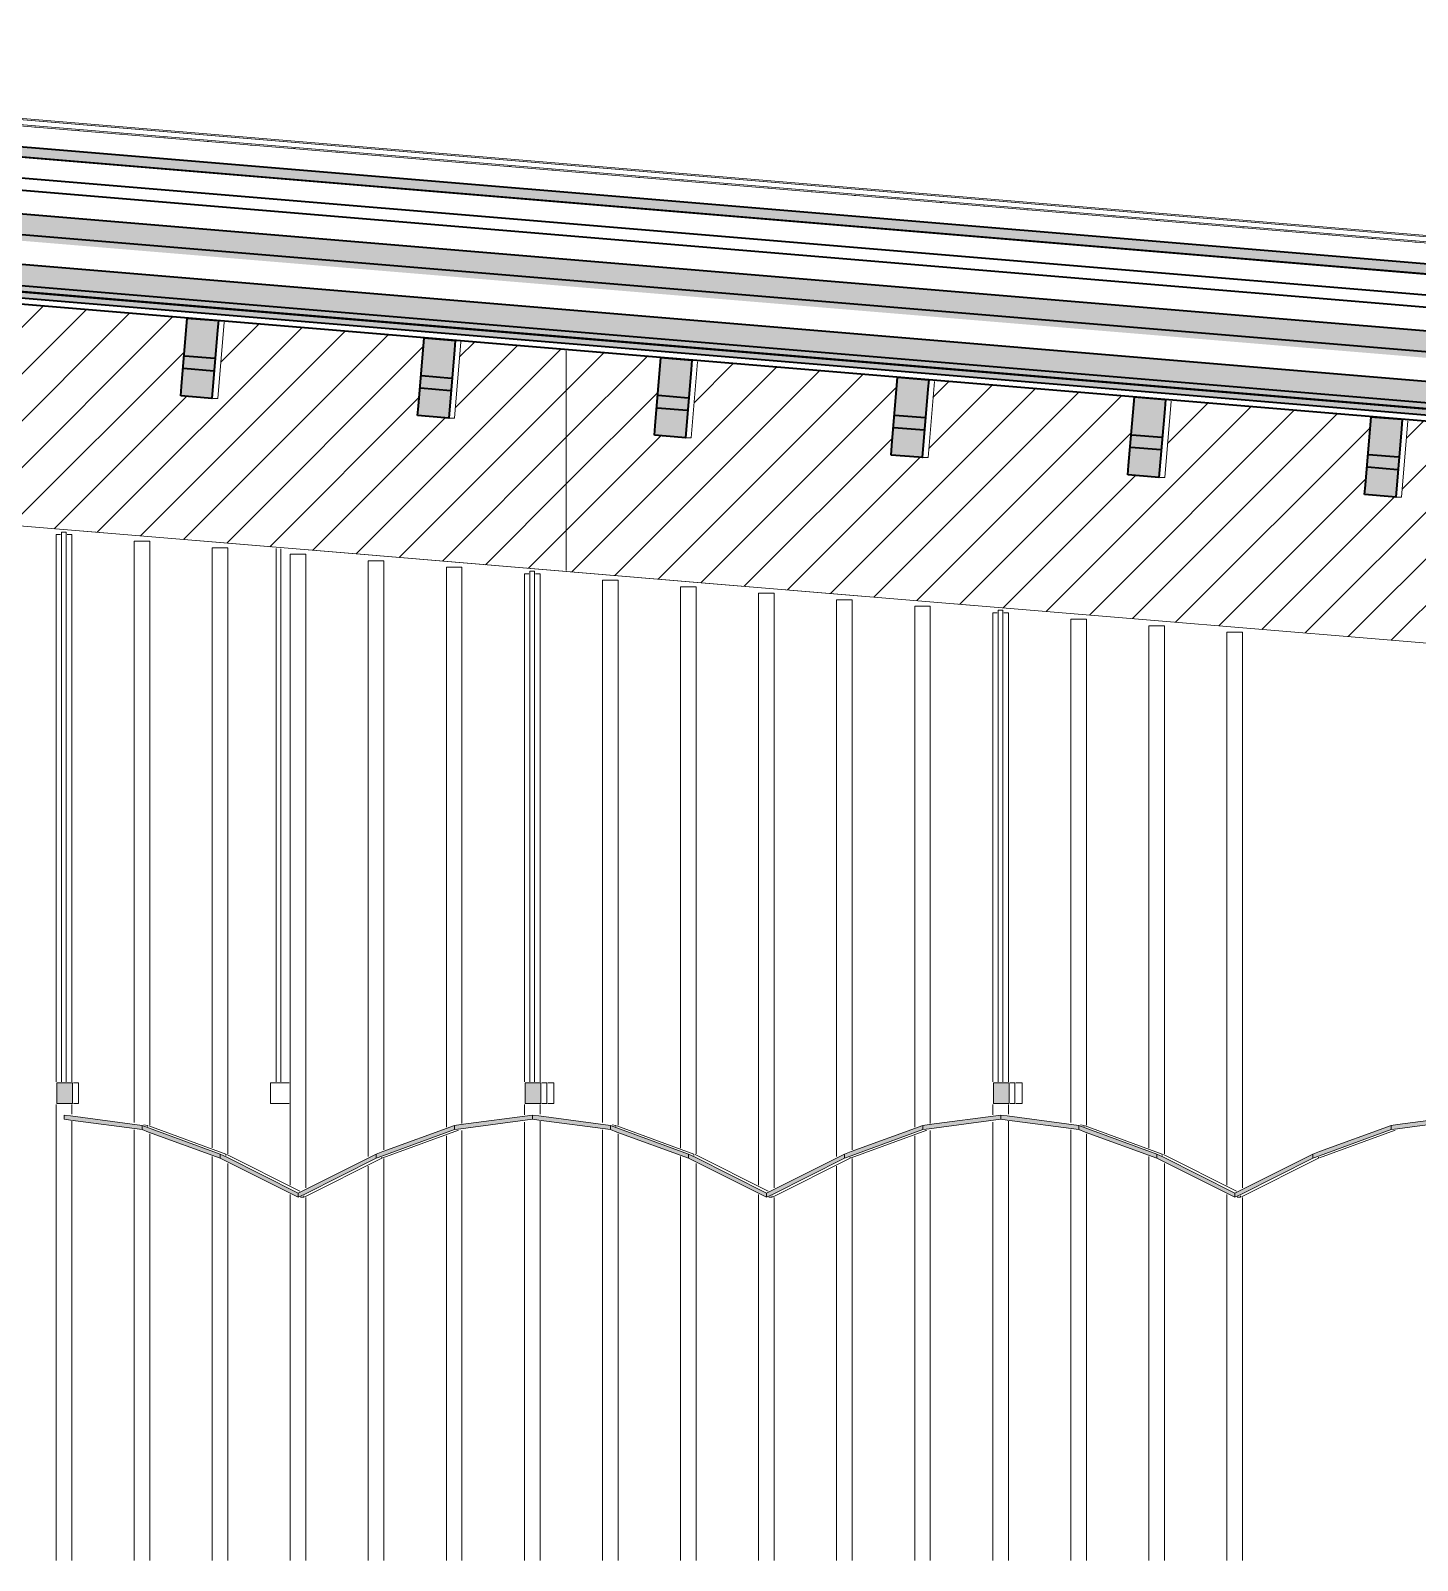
# Model space of a CAD drawing. Header units: millimetres. Extents: x 0 to 135734, y 0 to 59400.
# Drawn here: x 43837 to 46502, y 26902 to 29842 of the extents above; entities that cross this region are included whole.
import ezdxf

# ---------------------------------------------------------------- set-up
doc = ezdxf.new("R2010")
doc.units = ezdxf.units.MM
for name, color, linetype, lineweight in [('01_切断（構造・壁）', 7, 'Continuous', 35), ('02_切断（家具）', 8, 'Continuous', 18), ('05_断熱（仮）', 2, 'Continuous', 9), ('10_見えがかり', 7, 'Continuous', 13), ('11_見えがかり（家具）', 8, 'Continuous', 9), ('12_見えがかり（ガラス）', 5, 'Continuous', 9), ('14_鏡面', 8, 'Continuous', 9)]:
    doc.layers.add(name, color=color, linetype=linetype, lineweight=lineweight)

msp = doc.modelspace()

# ---------------------------------------------------------------- hatches: boundary and pattern name
at = {"layer": '01_切断（構造・壁）'}
msp.add_hatch(color=7, dxfattribs=at).paths.add_polyline_path([(54952.6, 28671.5), (54952, 28671.6), (53961.6, 28754.1), (53867, 28762), (43350.9, 29638.3), (43286.6, 29643.7), (42052.8, 29746.5), (42052.9, 29748.5), (42054.4, 29766.4), (43288.3, 29663.5), (43352.6, 29658.2), (53868.7, 28781.9), (53963.2, 28774), (54953.6, 28691.4), (54954.2, 28691.4), (54954, 28688.6)])
at = {"layer": '01_切断（構造・壁）', "true_color": 0xe9dcc4}
for points in [[(52330.6, 28631), (41767.1, 29511.3), (41768.1, 29523.2), (41854, 29516.1), (41868, 29514.9), (43679.6, 29363.9), (53703.6, 28528.6), (53702.6, 28516.7)], [(53704.3, 28513.6), (53703.6, 28504.6), (43679.6, 29339.9), (41868, 29490.9), (41854, 29492.1), (41768.1, 29499.2), (41767.1, 29487.3), (41765.1, 29487.5), (41767.1, 29511.3), (52332.5, 28630.9), (53704.6, 28516.5)], [(44125.4, 29140.3), (44126.9, 29158.4), (44137.8, 29289.7), (44145.1, 29289.1), (44197.6, 29284.8), (44196.1, 29266.6), (44185.1, 29135.3), (44177.9, 29135.9)], [(44580.3, 29102.3), (44581.9, 29120.5), (44592.8, 29251.8), (44600.1, 29251.2), (44652.6, 29246.8), (44651.1, 29228.7), (44640.1, 29097.4), (44632.9, 29098)], [(44131.8, 29217.3), (44191.6, 29212.3), (44189.6, 29188.4), (44129.8, 29193.4)], [(45035.3, 29064.4), (45036.8, 29082.5), (45047.8, 29213.9), (45055, 29213.3), (45107.6, 29208.9), (45106.1, 29190.8), (45095.1, 29059.4), (45087.9, 29060)], [(44586.8, 29179.3), (44646.6, 29174.4), (44644.6, 29150.5), (44584.8, 29155.5)], [(45490.3, 29026.5), (45491.8, 29044.6), (45502.8, 29176), (45510, 29175.4), (45562.6, 29171), (45561.1, 29152.9), (45550.1, 29021.5), (45542.9, 29022.1)], [(45041.8, 29141.4), (45101.6, 29136.4), (45099.6, 29112.6), (45039.8, 29117.6)], [(45945.3, 28988.6), (45946.8, 29006.7), (45957.8, 29138.1), (45965, 29137.5), (46017.6, 29133.1), (46016.1, 29115), (46005.1, 28983.6), (45997.9, 28984.2)], [(45496.8, 29103.5), (45556.5, 29098.5), (45554.6, 29074.7), (45494.8, 29079.7)], [(46400.3, 28950.7), (46401.8, 28968.8), (46412.8, 29100.2), (46420, 29099.6), (46472.6, 29095.2), (46471.1, 29077), (46460.1, 28945.7), (46452.9, 28946.3)], [(45951.7, 29065.6), (46011.5, 29060.6), (46009.6, 29036.8), (45949.8, 29041.8)], [(46406.7, 29027.7), (46466.5, 29022.7), (46464.5, 28998.9), (46404.8, 29003.8)]]:
    msp.add_hatch(color=8, dxfattribs=at).paths.add_polyline_path(points)
at = {"layer": '02_切断（家具）'}
for points in [[(43891.1, 27780), (43887.1, 27780), (43887.1, 27785.4), (43887.1, 27820), (43891.1, 27820), (43917.1, 27820), (43917.1, 27814.6), (43917.1, 27780)], [(44791.1, 27780), (44787.1, 27780), (44787.1, 27785.4), (44787.1, 27820), (44791.1, 27820), (44817.1, 27820), (44817.1, 27814.6), (44817.1, 27780)], [(45691.1, 27780), (45687.1, 27780), (45687.1, 27785.4), (45687.1, 27820), (45691.1, 27820), (45717.1, 27820), (45717.1, 27814.6), (45717.1, 27780)], [(43913.6, 27748.3), (43901.1, 27750), (43901.1, 27750.7), (43901.1, 27758), (43913.6, 27756.3), (44051.1, 27737.9), (44051.1, 27737.2), (44051.1, 27729.9)], [(44663.5, 27731.6), (44651, 27729.9), (44651, 27730.6), (44651, 27737.9), (44663.5, 27739.6), (44801, 27758), (44801, 27757.3), (44801, 27750)], [(44813.5, 27748.3), (44801, 27750), (44801, 27750.7), (44801, 27758), (44813.5, 27756.3), (44951, 27737.9), (44951, 27737.2), (44951, 27729.9)], [(45563.5, 27731.6), (45551, 27729.9), (45551, 27730.6), (45551, 27737.9), (45563.5, 27739.6), (45701, 27758), (45701, 27757.3), (45701, 27750)], [(45713.5, 27748.3), (45701, 27750), (45701, 27750.7), (45701, 27758), (45713.5, 27756.3), (45851, 27737.9), (45851, 27737.2), (45851, 27729.9)], [(46463.5, 27731.6), (46451, 27729.9), (46451, 27730.6), (46451, 27737.9), (46463.5, 27739.6), (46601, 27758), (46601, 27757.3), (46601, 27750)], [(44063.5, 27725.3), (44051.1, 27729.9), (44051.1, 27730.6), (44051.1, 27737.9), (44063.5, 27733.3), (44201.1, 27683), (44201.1, 27682.3), (44201.1, 27675)], [(44513.5, 27679.6), (44501, 27675), (44501, 27675.7), (44501, 27683), (44513.5, 27687.6), (44651, 27737.9), (44651, 27737.2), (44651, 27729.9)], [(44963.5, 27725.3), (44951, 27729.9), (44951, 27730.6), (44951, 27737.9), (44963.5, 27733.3), (45101, 27683), (45101, 27682.3), (45101, 27675)], [(45413.5, 27679.6), (45401, 27675), (45401, 27675.7), (45401, 27683), (45413.5, 27687.6), (45551, 27737.9), (45551, 27737.2), (45551, 27729.9)], [(45863.5, 27725.3), (45851, 27729.9), (45851, 27730.6), (45851, 27737.9), (45863.5, 27733.3), (46001, 27683), (46001, 27682.3), (46001, 27675)], [(46313.5, 27679.6), (46301, 27675), (46301, 27675.7), (46301, 27683), (46313.5, 27687.6), (46451, 27737.9), (46451, 27737.2), (46451, 27729.9)], [(44213.5, 27668.8), (44201.1, 27675), (44201.1, 27675.7), (44201.1, 27683), (44213.5, 27676.8), (44351.1, 27608), (44351.1, 27607.3), (44351.1, 27600)], [(44363.5, 27606.2), (44351.1, 27600), (44351.1, 27600.7), (44351.1, 27608), (44363.5, 27614.2), (44501, 27683), (44501, 27682.3), (44501, 27675)], [(45113.5, 27668.8), (45101, 27675), (45101, 27675.7), (45101, 27683), (45113.5, 27676.8), (45251, 27608), (45251, 27607.3), (45251, 27600)], [(45263.5, 27606.2), (45251, 27600), (45251, 27600.7), (45251, 27608), (45263.5, 27614.2), (45401, 27683), (45401, 27682.3), (45401, 27675)], [(46013.5, 27668.8), (46001, 27675), (46001, 27675.7), (46001, 27683), (46013.5, 27676.8), (46151, 27608), (46151, 27607.3), (46151, 27600)], [(46163.5, 27606.2), (46151, 27600), (46151, 27600.7), (46151, 27608), (46163.5, 27614.2), (46301, 27683), (46301, 27682.3), (46301, 27675)]]:
    msp.add_hatch(color=8, dxfattribs=at).paths.add_polyline_path(points)
at = {"layer": '05_断熱（仮）', "true_color": 0xf3d98b}
for points in [[(43674.2, 29450.4), (41862.7, 29601.3), (41848.7, 29602.5), (41770.9, 29609), (41775.2, 29660.6), (52342.7, 28780), (53600, 28675.2), (53600, 28623.2)], [(52342.7, 28683), (53600, 28578.2), (53600, 28537.2), (43679.6, 29363.9), (41868, 29514.9), (41854, 29516.1), (41771.8, 29522.9), (41775.2, 29563.6)], [(44131.8, 29217.3), (44135.5, 29261.9), (44195.3, 29257), (44191.6, 29212.3)], [(44586.8, 29179.3), (44590.5, 29224), (44650.3, 29219), (44646.6, 29174.4)], [(45041.8, 29141.4), (45045.5, 29186.1), (45105.3, 29181.1), (45101.6, 29136.4)], [(45496.8, 29103.5), (45500.5, 29148.2), (45560.3, 29143.2), (45556.5, 29098.5)], [(45951.7, 29065.6), (45955.5, 29110.3), (46015.3, 29105.3), (46011.5, 29060.6)], [(46406.7, 29027.7), (46410.5, 29072.4), (46470.3, 29067.4), (46466.5, 29022.7)]]:
    msp.add_hatch(color=8, dxfattribs=at).paths.add_polyline_path(points)
at = {"layer": '14_鏡面', "true_color": 0xdce5ee}
h = msp.add_hatch(dxfattribs=at)
h.set_pattern_fill('ANSI31', scale=20)
h.paths.add_polyline_path([(41860.1, 29822.3), (41860.1, 29822.3), (42110.6, 29801.5), (42611.6, 29759.7), (42862.1, 29738.8), (43112.6, 29718), (43363.1, 29697.1), (43613.6, 29676.2), (43864.1, 29655.3), (44114.6, 29634.5), (44615.6, 29592.7), (44866.1, 29571.8), (45116.6, 29551), (45367.1, 29530.1), (45617.6, 29509.2), (45868.1, 29488.3), (45868.1, 29488.3), (45617.6, 29509.2), (45367.1, 29530.1), (45116.6, 29551), (44866.1, 29571.8), (44866.1, 29571.8), (41860.1, 29822.3)])
h = msp.add_hatch(dxfattribs=at)
h.set_pattern_fill('ANSI31', scale=20)
h.paths.add_polyline_path([(45868.1, 29488.3), (46118.6, 29467.5), (46369.1, 29446.6), (46619.6, 29425.7), (46870.1, 29404.8), (47120.6, 29384), (47371.1, 29363.1), (47621.6, 29342.2), (47872.1, 29321.3), (48122.6, 29300.5), (48373.1, 29279.6), (48623.6, 29258.7), (48874.1, 29237.8), (49124.6, 29217), (49375.1, 29196.1), (49876.1, 29154.3), (50126.6, 29133.5), (50377.1, 29112.6), (50627.6, 29091.7), (50878.1, 29070.8), (51379.1, 29029.1), (51629.6, 29008.2), (51880.1, 28987.3), (51880.1, 28987.3), (51880.1, 28987.3), (44866.1, 29571.8), (44866.1, 29571.8), (45116.6, 29551), (45367.1, 29530.1), (45617.6, 29509.2), (45868.1, 29488.3)])
h = msp.add_hatch(dxfattribs=at)
h.set_pattern_fill('ANSI31', scale=20)
h.paths.add_polyline_path([(42611.6, 28990.7), (42361.1, 29011.6), (42110.6, 29032.5), (41860.1, 29053.4), (41860.1, 29329.1), (41921.4, 29324.9), (41933.8, 29473.3), (42316.4, 29441.4), (42303.8, 29291.9), (42363.6, 29286.9), (42376.4, 29286.9), (42388.7, 29435.4), (42771.4, 29403.5), (42758.8, 29254), (42818.6, 29249), (42831.3, 29249), (42843.7, 29397.5), (43226.4, 29365.6), (43213.8, 29216.1), (43273.6, 29211.1), (43286.3, 29211.1), (43298.7, 29359.5), (43681.4, 29327.7), (43668.8, 29178.2), (43728.6, 29173.2), (43741.3, 29173.2), (43753.6, 29321.6), (44136.4, 29289.7), (44123.8, 29140.3), (44183.6, 29135.3), (44196.2, 29135.3), (44208.6, 29283.7), (44591.4, 29251.8), (44578.8, 29102.3), (44638.6, 29097.4), (44651.2, 29097.4), (44663.6, 29245.8), (44866.1, 29228.9), (44866.1, 28802.8), (44615.6, 28823.7), (44365.1, 28844.6), (44114.6, 28865.5), (43864.1, 28886.3), (43613.6, 28907.2), (43363.1, 28928.1), (43112.6, 28949), (42862.1, 28969.8)])
h = msp.add_hatch(dxfattribs=at)
h.set_pattern_fill('ANSI31', scale=20)
h.paths.add_polyline_path([(51629.6, 28238), (51596.4, 28240.9), (51592.9, 28242), (51410.7, 28257.3), (51379.1, 28260), (51128.6, 28280.9), (50878.1, 28301.8), (50627.6, 28322.7), (50377.1, 28343.5), (50126.6, 28364.4), (49876.1, 28385.3), (49625.6, 28406.2), (49375.1, 28427), (49124.6, 28447.9), (48874.1, 28468.8), (48623.6, 28489.7), (48373.1, 28510.6), (48122.6, 28531.4), (47872.1, 28552.3), (47621.6, 28573.2), (47371.1, 28594.1), (47120.6, 28614.9), (46870.1, 28635.8), (46619.6, 28656.7), (46118.6, 28698.4), (45868.1, 28719.3), (45617.6, 28740.2), (45367.1, 28761.1), (45116.6, 28782), (44866.1, 28802.8), (44866.1, 29228.9), (45046.4, 29213.9), (45033.8, 29064.4), (45093.6, 29059.4), (45106.2, 29059.4), (45118.6, 29207.9), (45501.4, 29176), (45488.8, 29026.5), (45548.6, 29021.5), (45561.2, 29021.5), (45573.5, 29170), (45956.4, 29138.1), (45943.8, 28988.6), (46003.6, 28983.6), (46016.1, 28983.6), (46028.5, 29132.1), (46411.4, 29100.2), (46398.8, 28950.7), (46458.6, 28945.7), (46471.1, 28945.7), (46483.5, 29094.2), (46866.4, 29062.2), (46853.8, 28912.8), (46913.6, 28907.8), (46926.1, 28907.8), (46938.4, 29056.2), (47321.5, 29024.3), (47308.8, 28874.8), (47368.6, 28869.9), (47381, 28869.9), (47393.4, 29018.3), (47776.5, 28986.4), (47763.8, 28836.9), (47823.6, 28831.9), (47836, 28831.9), (47848.4, 28980.4), (48231.5, 28948.5), (48218.8, 28799), (48278.6, 28794), (48291, 28794), (48303.3, 28942.5), (48686.5, 28910.6), (48673.8, 28761.1), (48733.6, 28756.1), (48745.9, 28756.1), (48758.3, 28904.6), (49141.5, 28872.7), (49128.8, 28723.2), (49188.6, 28718.2), (49200.9, 28718.2), (49213.3, 28866.7), (49596.5, 28834.7), (49583.8, 28685.3), (49643.6, 28680.3), (49655.9, 28680.3), (49668.2, 28828.8), (50051.5, 28796.8), (50038.8, 28647.3), (50098.6, 28642.4), (50110.8, 28642.4), (50123.2, 28790.8), (50506.5, 28758.9), (50493.8, 28609.4), (50553.6, 28604.4), (50565.8, 28604.4), (50578.2, 28752.9), (50961.5, 28721), (50948.8, 28571.5), (51008.6, 28566.5), (51020.8, 28566.5), (51033.1, 28715), (51416.5, 28683.1), (51403.8, 28533.6), (51463.6, 28528.6), (51475.7, 28528.6), (51488.1, 28677.1), (51859.7, 28646.1), (51859.3, 28644.4), (51824.2, 28506.1), (51820.6, 28363.5), (51849.9, 28223.8), (51870.8, 28153.4), (51716.1, 28202.7)])

# ---------------------------------------------------------------- linework, layer by layer
at = {"layer": '01_切断（構造・壁）'}
for points in [[(41848.7, 29699.5), (41762.8, 29706.7), (41763.6, 29717.3), (41768.1, 29770.2), (41854, 29763.1), (41868, 29761.9), (43679.6, 29610.9), (53707.9, 28775.3), (53707.9, 28775.3), (54869, 28678.5), (55108.1, 28658.6), (55107.2, 28648), (55102.8, 28595), (54863.7, 28614.9), (53702.6, 28711.7), (53702.6, 28711.7), (43674.2, 29547.4), (41862.7, 29698.3), (41848.7, 29699.5)], [(54952.6, 28671.5), (54952, 28671.6), (53961.6, 28754.1), (53867, 28762), (43350.9, 29638.3), (43286.6, 29643.7), (42052.8, 29746.5), (42052.9, 29748.5), (42054.4, 29766.4), (43288.3, 29663.5), (43352.6, 29658.2), (53868.7, 28781.9), (53963.2, 28774), (54953.6, 28691.4), (54954.2, 28691.4), (54954, 28688.6), (54952.6, 28671.5)], [(41768, 29729.7), (41768.1, 29730.2), (41854, 29723.1), (41868, 29721.9), (43679.6, 29570.9), (53707.9, 28735.3), (53707.9, 28735.3), (54869, 28638.5), (55103.8, 28618.9)], [(52342.7, 28780), (53715, 28665.7), (53713.5, 28647.6), (53702.6, 28516.7), (52330.6, 28631), (41762.8, 29511.7), (41764.3, 29529.7), (41775.2, 29660.6), (52342.7, 28780)], [(41775.1, 29620.1), (41775.2, 29620.6), (52342.7, 28740)], [(41775.1, 29563.1), (41775.2, 29563.6), (52342.7, 28683)], [(41768, 29522.7), (41768.1, 29523.2), (41854, 29516.1), (41868, 29514.9), (43679.6, 29363.9), (53702.6, 28528.7)], [(52332.5, 28630.9), (53704.6, 28516.5), (53704.3, 28513.6), (53702.6, 28492.7), (52330.6, 28607), (41762.8, 29487.7), (41763, 29490.6), (41764.7, 29511.5), (52332.5, 28630.9)], [(41768, 29498.7), (41768.1, 29499.2), (41854, 29492.1), (41868, 29490.9), (43679.6, 29339.9), (53702.6, 28504.7)], [(44125.4, 29140.3), (44126.9, 29158.4), (44137.8, 29289.7), (44145.1, 29289.1), (44197.6, 29284.8), (44196.1, 29266.6), (44185.1, 29135.3), (44177.9, 29135.9), (44125.4, 29140.3)], [(44125.4, 29140.3), (44126.9, 29158.4), (44137.8, 29289.7), (44145.1, 29289.1), (44197.6, 29284.8), (44196.1, 29266.6), (44185.1, 29135.3), (44177.9, 29135.9), (44125.4, 29140.3)], [(44580.3, 29102.3), (44581.9, 29120.5), (44592.8, 29251.8), (44600.1, 29251.2), (44652.6, 29246.8), (44651.1, 29228.7), (44640.1, 29097.4), (44632.9, 29098), (44580.3, 29102.3)], [(44580.3, 29102.3), (44581.9, 29120.5), (44592.8, 29251.8), (44600.1, 29251.2), (44652.6, 29246.8), (44651.1, 29228.7), (44640.1, 29097.4), (44632.9, 29098), (44580.3, 29102.3)], [(44132.8, 29217.2), (44190.6, 29212.4)], [(45035.3, 29064.4), (45036.8, 29082.5), (45047.8, 29213.9), (45055, 29213.3), (45107.6, 29208.9), (45106.1, 29190.8), (45095.1, 29059.4), (45087.9, 29060), (45035.3, 29064.4)], [(45035.3, 29064.4), (45036.8, 29082.5), (45047.8, 29213.9), (45055, 29213.3), (45107.6, 29208.9), (45106.1, 29190.8), (45095.1, 29059.4), (45087.9, 29060), (45035.3, 29064.4)], [(44130.8, 29193.3), (44188.6, 29188.5)], [(44587.8, 29179.3), (44645.6, 29174.4)], [(45490.3, 29026.5), (45491.8, 29044.6), (45502.8, 29176), (45510, 29175.4), (45562.6, 29171), (45561.1, 29152.9), (45550.1, 29021.5), (45542.9, 29022.1), (45490.3, 29026.5)], [(45490.3, 29026.5), (45491.8, 29044.6), (45502.8, 29176), (45510, 29175.4), (45562.6, 29171), (45561.1, 29152.9), (45550.1, 29021.5), (45542.9, 29022.1), (45490.3, 29026.5)], [(44585.8, 29155.4), (44643.6, 29150.6)], [(45042.8, 29141.3), (45100.6, 29136.5)], [(45945.3, 28988.6), (45946.8, 29006.7), (45957.8, 29138.1), (45965, 29137.5), (46017.6, 29133.1), (46016.1, 29115), (46005.1, 28983.6), (45997.9, 28984.2), (45945.3, 28988.6)], [(45945.3, 28988.6), (45946.8, 29006.7), (45957.8, 29138.1), (45965, 29137.5), (46017.6, 29133.1), (46016.1, 29115), (46005.1, 28983.6), (45997.9, 28984.2), (45945.3, 28988.6)], [(45040.8, 29117.5), (45098.6, 29112.7)], [(45495.8, 29079.6), (45553.6, 29074.8)], [(45497.7, 29103.4), (45555.5, 29098.6)], [(46400.3, 28950.7), (46401.8, 28968.8), (46412.8, 29100.2), (46420, 29099.6), (46472.6, 29095.2), (46471.1, 29077), (46460.1, 28945.7), (46452.9, 28946.3), (46400.3, 28950.7)], [(46400.3, 28950.7), (46401.8, 28968.8), (46412.8, 29100.2), (46420, 29099.6), (46472.6, 29095.2), (46471.1, 29077), (46460.1, 28945.7), (46452.9, 28946.3), (46400.3, 28950.7)], [(45952.7, 29065.5), (46010.5, 29060.7)], [(45950.8, 29041.7), (46008.6, 29036.9)], [(46407.7, 29027.6), (46465.5, 29022.8)], [(46405.7, 29003.8), (46463.5, 28998.9)]]:
    msp.add_lwpolyline(points, dxfattribs=at)
at = {"layer": '02_切断（家具）'}
for points in [[(43891.1, 27780), (43887.1, 27780), (43887.1, 27785.4), (43887.1, 27820), (43891.1, 27820), (43917.1, 27820), (43917.1, 27814.6), (43917.1, 27780), (43891.1, 27780)], [(44791.1, 27780), (44787.1, 27780), (44787.1, 27785.4), (44787.1, 27820), (44791.1, 27820), (44817.1, 27820), (44817.1, 27814.6), (44817.1, 27780), (44791.1, 27780)], [(45691.1, 27780), (45687.1, 27780), (45687.1, 27785.4), (45687.1, 27820), (45691.1, 27820), (45717.1, 27820), (45717.1, 27814.6), (45717.1, 27780), (45691.1, 27780)], [(43913.6, 27748.3), (43901.1, 27750), (43901.1, 27750.7), (43901.1, 27758), (43913.6, 27756.3), (44051.1, 27737.9), (44051.1, 27737.2), (44051.1, 27729.9), (43913.6, 27748.3)], [(44663.5, 27731.6), (44651, 27729.9), (44651, 27730.6), (44651, 27737.9), (44663.5, 27739.6), (44801, 27758), (44801, 27757.3), (44801, 27750), (44663.5, 27731.6)], [(44813.5, 27748.3), (44801, 27750), (44801, 27750.7), (44801, 27758), (44813.5, 27756.3), (44951, 27737.9), (44951, 27737.2), (44951, 27729.9), (44813.5, 27748.3)], [(45563.5, 27731.6), (45551, 27729.9), (45551, 27730.6), (45551, 27737.9), (45563.5, 27739.6), (45701, 27758), (45701, 27757.3), (45701, 27750), (45563.5, 27731.6)], [(45713.5, 27748.3), (45701, 27750), (45701, 27750.7), (45701, 27758), (45713.5, 27756.3), (45851, 27737.9), (45851, 27737.2), (45851, 27729.9), (45713.5, 27748.3)], [(46463.5, 27731.6), (46451, 27729.9), (46451, 27730.6), (46451, 27737.9), (46463.5, 27739.6), (46601, 27758), (46601, 27757.3), (46601, 27750), (46463.5, 27731.6)], [(44063.5, 27725.3), (44051.1, 27729.9), (44051.1, 27730.6), (44051.1, 27737.9), (44063.5, 27733.3), (44201.1, 27683), (44201.1, 27682.3), (44201.1, 27675), (44063.5, 27725.3)], [(44513.5, 27679.6), (44501, 27675), (44501, 27675.7), (44501, 27683), (44513.5, 27687.6), (44651, 27737.9), (44651, 27737.2), (44651, 27729.9), (44513.5, 27679.6)], [(44963.5, 27725.3), (44951, 27729.9), (44951, 27730.6), (44951, 27737.9), (44963.5, 27733.3), (45101, 27683), (45101, 27682.3), (45101, 27675), (44963.5, 27725.3)], [(45413.5, 27679.6), (45401, 27675), (45401, 27675.7), (45401, 27683), (45413.5, 27687.6), (45551, 27737.9), (45551, 27737.2), (45551, 27729.9), (45413.5, 27679.6)], [(45863.5, 27725.3), (45851, 27729.9), (45851, 27730.6), (45851, 27737.9), (45863.5, 27733.3), (46001, 27683), (46001, 27682.3), (46001, 27675), (45863.5, 27725.3)], [(46313.5, 27679.6), (46301, 27675), (46301, 27675.7), (46301, 27683), (46313.5, 27687.6), (46451, 27737.9), (46451, 27737.2), (46451, 27729.9), (46313.5, 27679.6)], [(44213.5, 27668.8), (44201.1, 27675), (44201.1, 27675.7), (44201.1, 27683), (44213.5, 27676.8), (44351.1, 27608), (44351.1, 27607.3), (44351.1, 27600), (44213.5, 27668.8)], [(44363.5, 27606.2), (44351.1, 27600), (44351.1, 27600.7), (44351.1, 27608), (44363.5, 27614.2), (44501, 27683), (44501, 27682.3), (44501, 27675), (44363.5, 27606.2)], [(45113.5, 27668.8), (45101, 27675), (45101, 27675.7), (45101, 27683), (45113.5, 27676.8), (45251, 27608), (45251, 27607.3), (45251, 27600), (45113.5, 27668.8)], [(45263.5, 27606.2), (45251, 27600), (45251, 27600.7), (45251, 27608), (45263.5, 27614.2), (45401, 27683), (45401, 27682.3), (45401, 27675), (45263.5, 27606.2)], [(46013.5, 27668.8), (46001, 27675), (46001, 27675.7), (46001, 27683), (46013.5, 27676.8), (46151, 27608), (46151, 27607.3), (46151, 27600), (46013.5, 27668.8)], [(46163.5, 27606.2), (46151, 27600), (46151, 27600.7), (46151, 27608), (46163.5, 27614.2), (46301, 27683), (46301, 27682.3), (46301, 27675), (46163.5, 27606.2)]]:
    msp.add_lwpolyline(points, dxfattribs=at)
at = {"layer": '10_見えがかり'}
for points in [[(41777.2, 29829.2), (53705, 28835.3), (53702, 28798.7)], [(41791.8, 29830.1), (41791.8, 29830.3), (41792.8, 29830.3), (53731.1, 28835.3), (53728, 28797.5)], [(44208.5, 29281.7), (44196.2, 29135.3)], [(44663.4, 29243.8), (44651.2, 29097.4)], [(44866.1, 28804.8), (44866.1, 29226.9)], [(45118.4, 29205.9), (45106.2, 29059.4)], [(45573.4, 29168), (45561.2, 29021.5)], [(44196.2, 29135.3), (44187.2, 29135.3)], [(46028.3, 29130.1), (46016.1, 28983.6)], [(44651.2, 29097.4), (44642.1, 29097.4)], [(46483.3, 29092.2), (46471.1, 28945.7)], [(41717.6, 29065.2), (41880.5, 29051.6), (42528, 28997.7), (43175.5, 28943.7), (43823, 28889.8), (44470.5, 28835.8), (45118, 28781.8), (45765.5, 28727.9), (46413, 28673.9), (47060.5, 28619.9), (47708, 28566), (48355.5, 28512), (49003, 28458.1), (49650.5, 28404.1), (50298, 28350.1), (50945.5, 28296.2), (51592.9, 28242), (52189, 28051.9), (52798.3, 28223.2), (53447.6, 28244.9), (53564.4, 28248.8)], [(53564.4, 28248.8), (53447.9, 28244.9), (52798.5, 28223.2), (52189.1, 28051.9), (52188.9, 28051.9), (51592.7, 28242), (50945.2, 28296.2), (50297.7, 28350.1), (49650.3, 28404.1), (49002.8, 28458.1), (48355.3, 28512), (47707.8, 28566), (47060.3, 28619.9), (46412.8, 28673.9), (45765.3, 28727.9), (45117.8, 28781.8), (44470.3, 28835.8), (43822.8, 28889.8), (43175.3, 28943.7), (42527.8, 28997.7), (41880.3, 29051.6), (41717.6, 29065.2)], [(45106.2, 29059.4), (45097.1, 29059.4)], [(45561.2, 29021.5), (45552.1, 29021.5)], [(46016.1, 28983.6), (46007.1, 28983.6)], [(46471.1, 28945.7), (46462.1, 28945.7)]]:
    msp.add_lwpolyline(points, dxfattribs=at)
at = {"layer": '11_見えがかり（家具）'}
for points in [[(43885.6, 27822), (43885.6, 28873.5), (43893.8, 28873.5)], [(43895.8, 27822), (43895.8, 28878.5), (43904.8, 28878.5)], [(43904.8, 28878.5), (43904.8, 27822)], [(43906.8, 28873.5), (43915.6, 28873.5)], [(43915.6, 28873.5), (43915.6, 27822)], [(44035.6, 27743.4), (44035.6, 28861), (44065.6, 28861)], [(44065.6, 28861), (44065.6, 27738.5)], [(44185.6, 27694.7), (44185.6, 28848.4), (44215.6, 28848.4)], [(44215.6, 28848.4), (44215.6, 27683.2)], [(44308.3, 27822), (44308.3, 28847)], [(44317.4, 28846.3), (44317.4, 27822)], [(44335.6, 27623.2), (44335.6, 28835.9), (44365.6, 28835.9)], [(44365.6, 28835.9), (44365.6, 27618)], [(44485.6, 27678), (44485.6, 28823.4), (44515.6, 28823.4)], [(44515.6, 28823.4), (44515.6, 27690.8)], [(44635.6, 27734.7), (44635.6, 28810.9), (44665.6, 28810.9)], [(44665.6, 28810.9), (44665.6, 27742)], [(44785.6, 27822), (44785.6, 28798.4), (44793.8, 28798.4)], [(44795.8, 27822), (44795.8, 28803.4), (44804.8, 28803.4)], [(44804.8, 28803.4), (44804.8, 27822)], [(44806.8, 28798.4), (44815.6, 28798.4)], [(44815.6, 28798.4), (44815.6, 27822)], [(44935.6, 27743.4), (44935.6, 28785.9), (44965.6, 28785.9)], [(44965.6, 28785.9), (44965.6, 27738.5)], [(45085.6, 27694.6), (45085.6, 28773.4), (45115.6, 28773.4)], [(45115.6, 28773.4), (45115.6, 27683.2)], [(45235.6, 27623.2), (45235.6, 28760.9), (45265.6, 28760.9)], [(45265.6, 28760.9), (45265.6, 27618)], [(45385.6, 27678), (45385.6, 28748.4), (45415.6, 28748.4)], [(45415.6, 28748.4), (45415.6, 27690.8)], [(45535.6, 27734.7), (45535.6, 28735.9), (45565.6, 28735.9)], [(45565.6, 28735.9), (45565.6, 27742)], [(45695.8, 27822), (45695.8, 28728.3), (45704.8, 28728.3)], [(45704.8, 28728.3), (45704.8, 27822)], [(45685.6, 27822), (45685.6, 28723.3), (45693.8, 28723.3)], [(45706.8, 28723.3), (45715.6, 28723.3)], [(45715.6, 28723.3), (45715.6, 27822)], [(45835.6, 27743.4), (45835.6, 28710.8), (45865.6, 28710.8)], [(45865.6, 28710.8), (45865.6, 27738.5)], [(45985.6, 27694.6), (45985.6, 28698.3), (46015.6, 28698.3)], [(46015.6, 28698.3), (46015.6, 27683.2)], [(46135.6, 27623.2), (46135.6, 28685.8), (46165.6, 28685.8)], [(46165.6, 28685.8), (46165.6, 27618)], [(43919.1, 27820), (43928.4, 27820), (43928.4, 27780), (43919.1, 27780)], [(44297.6, 27820), (44333.6, 27820)], [(44333.6, 27780), (44297.6, 27780), (44297.6, 27820)], [(44819.1, 27820), (44828.4, 27820), (44828.4, 27780), (44819.1, 27780)], [(44830.4, 27820), (44842.1, 27820), (44842.1, 27780), (44830.4, 27780)], [(45719.1, 27820), (45728.3, 27820), (45728.3, 27780), (45719.1, 27780)], [(45730.3, 27820), (45741.9, 27820), (45741.9, 27780), (45730.3, 27780)], [(43885.6, 26902), (43885.6, 27778)], [(43915.6, 27778), (43915.6, 27759.5)], [(44785.6, 27758.1), (44785.6, 27778)], [(44815.6, 27778), (44815.6, 27759.5)], [(45685.6, 27758.1), (45685.6, 27778)], [(45715.6, 27778), (45715.6, 27759.5)], [(43915.6, 27745.9), (43915.6, 26902)], [(44035.6, 26902), (44035.6, 27729.8)], [(44054.2, 27738.9), (44061.6, 27737.9), (44061.6, 27736.2)], [(44063.6, 27737.2), (44211.6, 27683), (44211.6, 27680)], [(44658.9, 27728.9), (44513.6, 27675.7)], [(44665.6, 27728.4), (44665.6, 26902)], [(44785.6, 26902), (44785.6, 27744.5)], [(44815.6, 27745.9), (44815.6, 26902)], [(44935.6, 26902), (44935.6, 27729.8)], [(44954.2, 27738.9), (44961.5, 27737.9), (44961.5, 27736.2)], [(44963.5, 27737.2), (45111.5, 27683), (45111.5, 27680)], [(45558.8, 27728.9), (45413.5, 27675.7)], [(45565.6, 27728.4), (45565.6, 26902)], [(45685.6, 26902), (45685.6, 27744.5)], [(45715.6, 27745.9), (45715.6, 26902)], [(45835.6, 26902), (45835.6, 27729.8)], [(45854.2, 27738.9), (45861.5, 27737.9), (45861.5, 27736.2)], [(45863.5, 27737.2), (46011.5, 27683), (46011.5, 27680)], [(46458.8, 27728.9), (46313.4, 27675.7)], [(44065.6, 27722.1), (44065.6, 26902)], [(44635.6, 26902), (44635.6, 27718.3)], [(44965.6, 27722.1), (44965.6, 26902)], [(45535.6, 26902), (45535.6, 27718.3)], [(45865.6, 27722.1), (45865.6, 26902)], [(44185.6, 26902), (44185.6, 27678.2)], [(44213.6, 27682), (44354.1, 27611.7)], [(44511.6, 27676.7), (44511.6, 27675), (44363.6, 27601)], [(44515.6, 27674.4), (44515.6, 26902)], [(45085.6, 26902), (45085.6, 27678.2)], [(45113.5, 27682), (45254, 27611.7)], [(45411.5, 27676.7), (45411.5, 27675), (45263.5, 27601)], [(45415.6, 27674.4), (45415.6, 26902)], [(45985.6, 26902), (45985.6, 27678.2)], [(46013.5, 27682), (46154, 27611.7)], [(46311.4, 27676.7), (46311.4, 27675), (46163.5, 27601)], [(44215.6, 27665), (44215.6, 26902)], [(44485.6, 26902), (44485.6, 27659.8)], [(45115.6, 27665), (45115.6, 26902)], [(45385.6, 26902), (45385.6, 27659.8)], [(46015.6, 27665), (46015.6, 26902)], [(44335.6, 26902), (44335.6, 27605)], [(44361.6, 27600), (44355.5, 27600)], [(44361.6, 27603), (44361.6, 27600)], [(44365.6, 27599.8), (44365.6, 26902)], [(45235.6, 26902), (45235.6, 27605)], [(45261.5, 27600), (45255.5, 27600)], [(45261.5, 27603), (45261.5, 27600)], [(45265.6, 27599.8), (45265.6, 26902)], [(46135.6, 26902), (46135.6, 27605)], [(46161.5, 27600), (46155.5, 27600)], [(46161.5, 27603), (46161.5, 27600)], [(46165.6, 27599.8), (46165.6, 26902)]]:
    msp.add_lwpolyline(points, dxfattribs=at)
at = {"layer": '12_見えがかり（ガラス）'}
for points in [[(41777.2, 29841.3), (53701.6, 28847.6), (53700.8, 28837.6)], [(41791.7, 29842.3), (53731, 28847.6), (53730.1, 28837.3)], [(41791.7, 29840.1), (53701.6, 28847.6), (53700.8, 28837.7)]]:
    msp.add_lwpolyline(points, dxfattribs=at)

doc.saveas('drawing.dxf')
